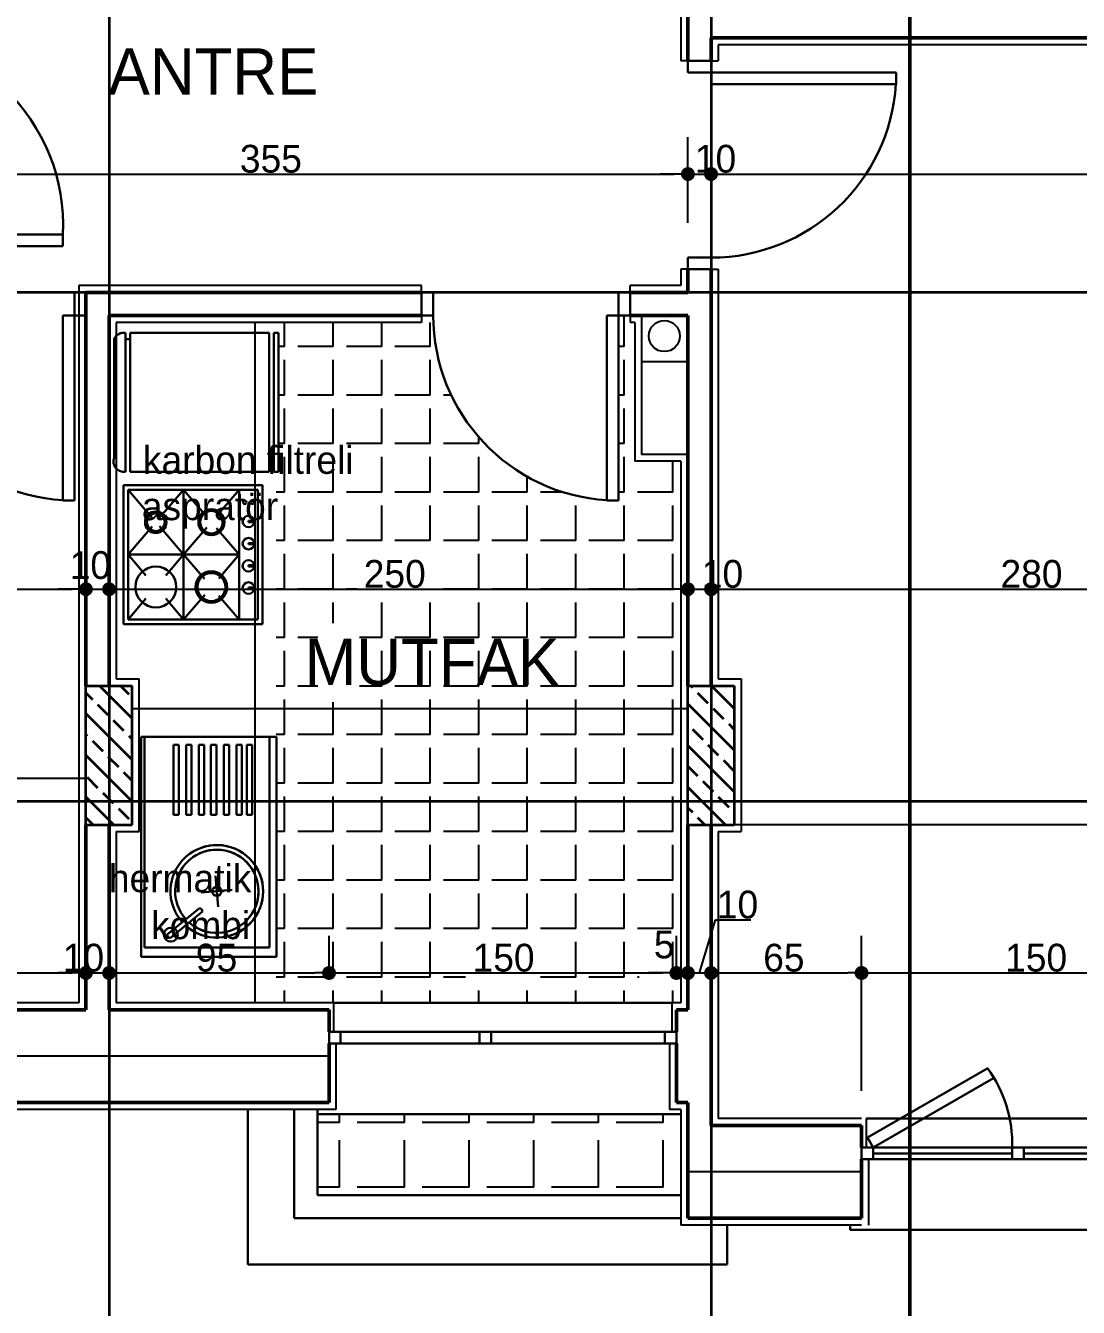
# Model space of a CAD drawing. Header units: millimetres. Extents: x 9537.41 to 9541.95, y -1431.78 to -1431.38.
# Drawn here: x 9538.4235 to 9538.5144, y -1431.6184 to -1431.5076 of the extents above; entities that cross this region are included whole.
import ezdxf

# ---------------------------------------------------------------- set-up
doc = ezdxf.new("R2010")
doc.units = ezdxf.units.MM
for name, pattern in [('ACAD_ISO02W100', [15, 12, -3]), ('ACAD_ISO03W100', [30, 12, -18]), ('ACAD_ISO04W100', [30, 24, -3, 0, -3]), ('ACAD_ISO06W100', [36, 24, -3, 0, -3, 0, -3, 0, -3])]:
    doc.linetypes.add(name, pattern=pattern)
for name, color, linetype, lineweight in [('aks', 6, 'Continuous', 35), ('BACA', 24, 'Continuous', 25), ('balkon', 173, 'Continuous', 30), ('duvar', 214, 'Continuous', 50), ('kapı-pencere', 140, 'Continuous', 30), ('karo', 206, 'Continuous', 25), ('kesit', 3, 'Continuous', 50), ('kolon', 6, 'Continuous', 35), ('lvb.mut.', 203, 'Continuous', 30), ('sıva', 203, 'Continuous', 25), ('yazı', 161, 'Continuous', 35), ('ölçü', 4, 'Continuous', 25)]:
    doc.layers.add(name, color=color, linetype=linetype, lineweight=lineweight)

msp = doc.modelspace()

# ---------------------------------------------------------------- linework, layer by layer
at = {"color": 0, "linetype": 'ByBlock', "lineweight": -2}
for p, q in [((9538.480109836515, -1431.520467850164), (9538.479509836516, -1431.520467850164)), ((9538.480109836515, -1431.520467850164), (9538.479509836516, -1431.520467850164)), ((9538.483309836514, -1431.520467850164), (9538.483909836516, -1431.520467850164)), ((9538.483309836514, -1431.520467850164), (9538.483909836516, -1431.520467850164)), ((9538.428109836515, -1431.556341257242), (9538.427509836514, -1431.556341257242)), ((9538.428109836515, -1431.556341257242), (9538.427509836514, -1431.556341257242)), ((9538.431309836515, -1431.556341257242), (9538.431909836514, -1431.556341257242)), ((9538.431309836515, -1431.556341257242), (9538.431909836514, -1431.556341257242)), ((9538.480109836515, -1431.556341257242), (9538.479509836516, -1431.556341257242)), ((9538.480109836515, -1431.556341257242), (9538.479509836516, -1431.556341257242)), ((9538.483309836514, -1431.556341257242), (9538.483909836516, -1431.556341257242)), ((9538.483309836514, -1431.556341257242), (9538.483909836516, -1431.556341257242)), ((9538.428109836515, -1431.589503441157), (9538.427509836514, -1431.589503441157)), ((9538.428109836515, -1431.589503441157), (9538.427509836514, -1431.589503441157)), ((9538.431309836515, -1431.589503441157), (9538.431909836514, -1431.589503441157)), ((9538.431309836515, -1431.589503441157), (9538.431909836514, -1431.589503441157)), ((9538.449109836514, -1431.589503441157), (9538.448509836515, -1431.589503441157)), ((9538.450309836515, -1431.589503441157), (9538.450909836514, -1431.589503441157)), ((9538.479109836515, -1431.589503441157), (9538.478509836516, -1431.589503441157)), ((9538.479109836515, -1431.589503441157), (9538.478509836516, -1431.589503441157)), ((9538.480109836515, -1431.589503441157), (9538.479509836516, -1431.589503441157)), ((9538.481309836516, -1431.589503441157), (9538.481909836515, -1431.589503441157)), ((9538.483309836514, -1431.589503441157), (9538.483909836516, -1431.589503441157)), ((9538.483309836514, -1431.589503441157), (9538.483909836516, -1431.589503441157)), ((9538.495109836515, -1431.589503441157), (9538.494509836515, -1431.589503441157)), ((9538.496309836515, -1431.589503441157), (9538.496909836515, -1431.589503441157))]:
    msp.add_line(p, q, dxfattribs=at)
at = {"color": 0, "linetype": 'ByBlock', "const_width": 0.0006000000000000001}
for points in [[(9538.480409836515, -1431.520467850164, 1), (9538.481009836514, -1431.520467850164, 1)], [(9538.480409836515, -1431.520467850164, 1), (9538.481009836514, -1431.520467850164, 1)], [(9538.483009836515, -1431.520467850164, 1), (9538.482409836515, -1431.520467850164, 1)], [(9538.483009836515, -1431.520467850164, 1), (9538.482409836515, -1431.520467850164, 1)], [(9538.428409836515, -1431.556341257242, 1), (9538.429009836515, -1431.556341257242, 1)], [(9538.428409836515, -1431.556341257242, 1), (9538.429009836515, -1431.556341257242, 1)], [(9538.431009836515, -1431.556341257242, 1), (9538.430409836516, -1431.556341257242, 1)], [(9538.431009836515, -1431.556341257242, 1), (9538.430409836516, -1431.556341257242, 1)], [(9538.480409836515, -1431.556341257242, 1), (9538.481009836514, -1431.556341257242, 1)], [(9538.480409836515, -1431.556341257242, 1), (9538.481009836514, -1431.556341257242, 1)], [(9538.483009836515, -1431.556341257242, 1), (9538.482409836515, -1431.556341257242, 1)], [(9538.483009836515, -1431.556341257242, 1), (9538.482409836515, -1431.556341257242, 1)], [(9538.428409836515, -1431.589503441157, 1), (9538.429009836515, -1431.589503441157, 1)], [(9538.428409836515, -1431.589503441157, 1), (9538.429009836515, -1431.589503441157, 1)], [(9538.431009836515, -1431.589503441157, 1), (9538.430409836516, -1431.589503441157, 1)], [(9538.431009836515, -1431.589503441157, 1), (9538.430409836516, -1431.589503441157, 1)], [(9538.449409836516, -1431.589503441157, 1), (9538.450009836515, -1431.589503441157, 1)], [(9538.450009836515, -1431.589503441157, 1), (9538.449409836516, -1431.589503441157, 1)], [(9538.479409836515, -1431.589503441157, 1), (9538.480009836516, -1431.589503441157, 1)], [(9538.479409836515, -1431.589503441157, 1), (9538.480009836516, -1431.589503441157, 1)], [(9538.481009836514, -1431.589503441157, 1), (9538.480409836515, -1431.589503441157, 1)], [(9538.480409836515, -1431.589503441157, 1), (9538.481009836514, -1431.589503441157, 1)], [(9538.483009836515, -1431.589503441157, 1), (9538.482409836515, -1431.589503441157, 1)], [(9538.483009836515, -1431.589503441157, 1), (9538.482409836515, -1431.589503441157, 1)], [(9538.495409836514, -1431.589503441157, 1), (9538.496009836515, -1431.589503441157, 1)], [(9538.496009836515, -1431.589503441157, 1), (9538.495409836514, -1431.589503441157, 1)]]:
    msp.add_lwpolyline(points, format="xyb", close=True, dxfattribs=at)
at = {"layer": 'aks', "linetype": 'ACAD_ISO06W100'}
for p, q in [((9538.430709836515, -1431.406689333453), (9538.430709836515, -1431.684689333453)), ((9538.482709836515, -1431.406689333453), (9538.482709836515, -1431.684689333453)), ((9538.654709836515, -1431.530689333453), (9538.082709836515, -1431.530689333453)), ((9538.654709836515, -1431.574689333453), (9538.082709836515, -1431.574689333453))]:
    msp.add_line(p, q, dxfattribs=at)
at = {"layer": 'BACA'}
for p, q in [((9538.476709836516, -1431.532689333453), (9538.476709836516, -1431.544689333453)), ((9538.480709836515, -1431.536689333453), (9538.476709836516, -1431.536689333453)), ((9538.480709836515, -1431.544689333453), (9538.476709836516, -1431.544689333453))]:
    msp.add_line(p, q, dxfattribs=at)
msp.add_circle((9538.478671635354, -1431.534462580343), 0.001343228472585906, dxfattribs=at)
at = {"layer": 'balkon'}
for p, q in [((9538.442709836514, -1431.601289333453), (9538.442709836514, -1431.614689333453)), ((9538.446709836515, -1431.601289333453), (9538.446709836515, -1431.610689333453)), ((9538.448709836515, -1431.601289333453), (9538.448709836515, -1431.608689333453)), ((9538.480109836515, -1431.608689333453), (9538.448709836515, -1431.608689333453)), ((9538.480109836515, -1431.610689333453), (9538.446709836515, -1431.610689333453)), ((9538.484109836514, -1431.614689333453), (9538.484109836514, -1431.611289333453)), ((9538.484109836514, -1431.614689333453), (9538.442709836514, -1431.614689333453))]:
    msp.add_line(p, q, dxfattribs=at)
at = {"layer": 'duvar'}
for p, q in [((9538.480709836515, -1431.504689333453), (9538.480709836515, -1431.510689333453)), ((9538.482709836515, -1431.508689333453), (9538.482709836515, -1431.510689333453)), ((9538.572709836515, -1431.508689333453), (9538.482709836515, -1431.508689333453)), ((9538.480709836515, -1431.528689333453), (9538.480709836515, -1431.530689333453)), ((9538.482709836515, -1431.528689333453), (9538.482709836515, -1431.564689333453)), ((9538.457709836515, -1431.530689333453), (9538.428709836515, -1431.530689333453)), ((9538.428709836515, -1431.530689333453), (9538.428709836515, -1431.564689333453)), ((9538.480709836515, -1431.530689333453), (9538.475709836515, -1431.530689333453)), ((9538.457709836515, -1431.532689333453), (9538.430709836515, -1431.532689333453)), ((9538.430709836515, -1431.532689333453), (9538.430709836515, -1431.564689333453)), ((9538.480709836515, -1431.532689333453), (9538.475709836515, -1431.532689333453)), ((9538.480709836515, -1431.532689333453), (9538.480709836515, -1431.564689333453)), ((9538.428709836515, -1431.576689333453), (9538.428709836515, -1431.592689333453)), ((9538.430709836515, -1431.576689333453), (9538.430709836515, -1431.592689333453)), ((9538.480709836515, -1431.576689333453), (9538.480709836515, -1431.592689333453)), ((9538.482709836515, -1431.576689333453), (9538.482709836515, -1431.602689333453)), ((9538.428709836515, -1431.592689333453), (9538.414709836516, -1431.592689333453)), ((9538.449709836515, -1431.592689333453), (9538.430709836515, -1431.592689333453)), ((9538.449709836515, -1431.592689333453), (9538.449709836515, -1431.594589333453)), ((9538.479709836514, -1431.594589333453), (9538.479709836514, -1431.592689333453)), ((9538.480709836515, -1431.592689333453), (9538.479709836514, -1431.592689333453)), ((9538.449709836515, -1431.595589333453), (9538.449709836515, -1431.600689333453)), ((9538.479709836514, -1431.595589333453), (9538.479709836514, -1431.600689333453)), ((9538.449709836515, -1431.600689333453), (9538.414709836516, -1431.600689333453)), ((9538.480709836515, -1431.600689333453), (9538.479709836514, -1431.600689333453)), ((9538.480709836515, -1431.600689333453), (9538.480709836515, -1431.610689333453)), ((9538.495709836516, -1431.602689333453), (9538.482709836515, -1431.602689333453)), ((9538.495709836516, -1431.602689333453), (9538.495709836516, -1431.604589333453)), ((9538.495709836516, -1431.605589333453), (9538.495709836516, -1431.610689333453)), ((9538.495709836516, -1431.610689333453), (9538.480709836515, -1431.610689333453))]:
    msp.add_line(p, q, dxfattribs=at)
at = {"layer": 'kapı-pencere'}
for p, q in [((9538.480709836515, -1431.510689333453), (9538.480709836515, -1431.511689333453)), ((9538.482709836515, -1431.510689333453), (9538.480709836515, -1431.510689333453)), ((9538.482709836515, -1431.511689333453), (9538.482709836515, -1431.510689333453)), ((9538.480709836515, -1431.511689333453), (9538.482709836515, -1431.511689333453)), ((9538.482709836515, -1431.511689333453), (9538.482709836515, -1431.512689333453)), ((9538.498709836515, -1431.511689333453), (9538.482709836515, -1431.511689333453)), ((9538.498709836515, -1431.512689333453), (9538.498709836515, -1431.511689333453)), ((9538.482709836515, -1431.512689333453), (9538.498709836515, -1431.512689333453)), ((9538.408709836514, -1431.525689333453), (9538.426709836514, -1431.525689333453)), ((9538.426709836514, -1431.525689333453), (9538.426709836514, -1431.526689333453)), ((9538.426709836514, -1431.526689333453), (9538.408709836514, -1431.526689333453)), ((9538.480709836515, -1431.527689333453), (9538.480709836515, -1431.528689333453)), ((9538.482709836515, -1431.527689333453), (9538.480709836515, -1431.527689333453)), ((9538.482709836515, -1431.528689333453), (9538.482709836515, -1431.527689333453)), ((9538.480709836515, -1431.528689333453), (9538.482709836515, -1431.528689333453)), ((9538.428709836515, -1431.530689333453), (9538.427709836515, -1431.530689333453)), ((9538.427709836515, -1431.530689333453), (9538.427709836515, -1431.532689333453)), ((9538.428709836515, -1431.532689333453), (9538.428709836515, -1431.530689333453)), ((9538.457709836515, -1431.530689333453), (9538.457709836515, -1431.532689333453)), ((9538.458709836515, -1431.530689333453), (9538.457709836515, -1431.530689333453)), ((9538.458709836515, -1431.532689333453), (9538.458709836515, -1431.530689333453)), ((9538.474709836515, -1431.530689333453), (9538.474709836515, -1431.532689333453)), ((9538.475709836515, -1431.530689333453), (9538.474709836515, -1431.530689333453)), ((9538.475709836515, -1431.532689333453), (9538.475709836515, -1431.530689333453)), ((9538.427709836515, -1431.532689333453), (9538.426709836514, -1431.532689333453)), ((9538.426709836514, -1431.532689333453), (9538.426709836514, -1431.548689333453)), ((9538.427709836515, -1431.548689333453), (9538.427709836515, -1431.532689333453)), ((9538.427709836515, -1431.532689333453), (9538.428709836515, -1431.532689333453)), ((9538.457709836515, -1431.532689333453), (9538.458709836515, -1431.532689333453)), ((9538.473709836515, -1431.532689333453), (9538.473709836515, -1431.548689333453)), ((9538.474709836515, -1431.532689333453), (9538.473709836515, -1431.532689333453)), ((9538.474709836515, -1431.532689333453), (9538.475709836515, -1431.532689333453)), ((9538.474709836515, -1431.548689333453), (9538.474709836515, -1431.532689333453)), ((9538.426709836514, -1431.548689333453), (9538.427709836515, -1431.548689333453)), ((9538.473709836515, -1431.548689333453), (9538.474709836515, -1431.548689333453)), ((9538.450109836514, -1431.592089333453), (9538.479309836515, -1431.592089333453)), ((9538.449709836515, -1431.594589333453), (9538.450709836516, -1431.594589333453)), ((9538.449709836515, -1431.595589333453), (9538.449709836515, -1431.594589333453)), ((9538.450709836516, -1431.594589333453), (9538.450709836516, -1431.595589333453)), ((9538.462709836514, -1431.594589333453), (9538.463709836515, -1431.594589333453)), ((9538.462709836514, -1431.595589333453), (9538.462709836514, -1431.594589333453)), ((9538.463709836515, -1431.594589333453), (9538.463709836515, -1431.595589333453)), ((9538.479709836514, -1431.594589333453), (9538.463709836515, -1431.594589333453)), ((9538.478709836514, -1431.594589333453), (9538.479709836514, -1431.594589333453)), ((9538.478709836514, -1431.595589333453), (9538.478709836514, -1431.594589333453)), ((9538.479709836514, -1431.594589333453), (9538.479709836514, -1431.595589333453)), ((9538.450709836516, -1431.595589333453), (9538.449709836515, -1431.595589333453)), ((9538.463709836515, -1431.595589333453), (9538.462709836514, -1431.595589333453)), ((9538.463709836515, -1431.595589333453), (9538.479709836514, -1431.595589333453)), ((9538.479709836514, -1431.595589333453), (9538.478709836514, -1431.595589333453)), ((9538.448709836515, -1431.601289333453), (9538.448709836515, -1431.601689333453)), ((9538.448709836515, -1431.601689333453), (9538.480109836515, -1431.601689333453)), ((9538.496109836515, -1431.602089333453), (9538.525309836516, -1431.602089333453)), ((9538.495709836516, -1431.604589333453), (9538.496709836514, -1431.604589333453)), ((9538.495709836516, -1431.605589333453), (9538.495709836516, -1431.604589333453)), ((9538.496709836514, -1431.604589333453), (9538.496709836514, -1431.605589333453)), ((9538.508709836515, -1431.604589333453), (9538.496709836514, -1431.604589333453)), ((9538.508709836515, -1431.605089333453), (9538.496709836514, -1431.605089333453)), ((9538.508709836515, -1431.604589333453), (9538.509709836515, -1431.604589333453)), ((9538.508709836515, -1431.605589333453), (9538.508709836515, -1431.604589333453)), ((9538.509709836515, -1431.604589333453), (9538.509709836515, -1431.605589333453)), ((9538.525709836515, -1431.604589333453), (9538.509709836515, -1431.604589333453)), ((9538.524709836514, -1431.605089333453), (9538.509709836515, -1431.605089333453)), ((9538.496709836514, -1431.605589333453), (9538.495709836516, -1431.605589333453)), ((9538.496709836514, -1431.605589333453), (9538.508709836515, -1431.605589333453)), ((9538.509709836515, -1431.605589333453), (9538.508709836515, -1431.605589333453)), ((9538.509709836515, -1431.605589333453), (9538.525709836515, -1431.605589333453)), ((9538.494709836516, -1431.611289333453), (9538.494709836516, -1431.611689333453)), ((9538.494709836516, -1431.611689333453), (9538.526709836515, -1431.611689333453))]:
    msp.add_line(p, q, dxfattribs=at)
at = {"layer": 'kapı-pencere', "linetype": 'ACAD_ISO03W100'}
for p, q in [((9538.462709836514, -1431.594589333453), (9538.450709836516, -1431.594589333453)), ((9538.450709836516, -1431.595589333453), (9538.462709836514, -1431.595589333453))]:
    msp.add_line(p, q, dxfattribs=at)
at = {"layer": 'kapı-pencere', "linetype": 'ACAD_ISO02W100'}
for p, q in [((9538.50660214136, -1431.597723308049), (9538.496209836514, -1431.603723308049)), ((9538.496709836514, -1431.604589333453), (9538.50710214136, -1431.598589333453)), ((9538.496209836514, -1431.603723308049), (9538.496709836514, -1431.604589333453))]:
    msp.add_line(p, q, dxfattribs=at)
at = {"layer": 'kapı-pencere'}
for centre, radius, start, end in [((9538.410475024655, -1431.524849722482), 0.01625650831885146, 357.0394886408324, 96.23366537659435), ((9538.482709836515, -1431.511689333453), 0.016, 270, 356.4166783174569), ((9538.427709836515, -1431.532689333453), 0.016, 180, 266.4166781305679), ((9538.474709836515, -1431.532689333453), 0.016, 180, 266.4166781305679)]:
    msp.add_arc(centre, radius, start, end, dxfattribs=at)
at = {"layer": 'kapı-pencere', "linetype": 'ACAD_ISO02W100'}
msp.add_arc((9538.497950901272, -1431.604191307347), 0.01076629520126335, 357.8813126060445, 36.80567878397812, dxfattribs=at)
at = {"layer": 'karo'}
for p, q in [((9538.445875009522, -1431.535378876782), (9538.445875009522, -1431.533289333453)), ((9538.450066009522, -1431.535378876782), (9538.450066009522, -1431.533289333453)), ((9538.454257009522, -1431.535378876782), (9538.454257009522, -1431.533289333453)), ((9538.458448009522, -1431.535378876782), (9538.458448009522, -1431.533289333453)), ((9538.475212009522, -1431.535378876782), (9538.475212009522, -1431.532689333453)), ((9538.445875009522, -1431.535378876782), (9538.445339315585, -1431.535378876782)), ((9538.450066009522, -1431.535378876782), (9538.447018009521, -1431.535378876782)), ((9538.454257009522, -1431.535378876782), (9538.451209009521, -1431.535378876782)), ((9538.458448009522, -1431.535378876782), (9538.455400009521, -1431.535378876782)), ((9538.475212009522, -1431.535378876782), (9538.474709836515, -1431.535378876782)), ((9538.445875009522, -1431.539569876782), (9538.445875009522, -1431.536521876782)), ((9538.450066009522, -1431.539569876782), (9538.450066009522, -1431.536521876782)), ((9538.454257009522, -1431.539569876782), (9538.454257009522, -1431.536521876782)), ((9538.458448009522, -1431.539569876782), (9538.458448009522, -1431.536521876782)), ((9538.475212009522, -1431.539569876782), (9538.475212009522, -1431.536521876782)), ((9538.445875009522, -1431.539569876782), (9538.445339315585, -1431.539569876782)), ((9538.450066009522, -1431.539569876782), (9538.447018009521, -1431.539569876782)), ((9538.454257009522, -1431.539569876782), (9538.451209009521, -1431.539569876782)), ((9538.458448009522, -1431.539569876782), (9538.455400009521, -1431.539569876782)), ((9538.460264833106, -1431.539569876782), (9538.459591009521, -1431.539569876782)), ((9538.475212009522, -1431.539569876782), (9538.474709836515, -1431.539569876782)), ((9538.445875009522, -1431.543760876782), (9538.445875009522, -1431.540712876782)), ((9538.450066009522, -1431.543760876782), (9538.450066009522, -1431.540712876782)), ((9538.454257009522, -1431.543760876782), (9538.454257009522, -1431.540712876782)), ((9538.458448009522, -1431.543760876782), (9538.458448009522, -1431.540712876782)), ((9538.475212009522, -1431.543760876782), (9538.475212009522, -1431.540712876782)), ((9538.462639009522, -1431.543760876782), (9538.462639009522, -1431.543191482552)), ((9538.445875009522, -1431.543760876782), (9538.445339315585, -1431.543760876782)), ((9538.450066009522, -1431.543760876782), (9538.447018009521, -1431.543760876782)), ((9538.454257009522, -1431.543760876782), (9538.451209009521, -1431.543760876782)), ((9538.458448009522, -1431.543760876782), (9538.455400009521, -1431.543760876782)), ((9538.462639009522, -1431.543760876782), (9538.459591009521, -1431.543760876782)), ((9538.475212009522, -1431.543760876782), (9538.474709836515, -1431.543760876782)), ((9538.445875009522, -1431.547951876782), (9538.445875009522, -1431.544903876783)), ((9538.450066009522, -1431.547951876782), (9538.450066009522, -1431.544903876783)), ((9538.454257009522, -1431.547951876782), (9538.454257009522, -1431.544903876783)), ((9538.458448009522, -1431.547951876782), (9538.458448009522, -1431.544903876783)), ((9538.462639009522, -1431.547951876782), (9538.462639009522, -1431.544903876783)), ((9538.475212009522, -1431.547951876782), (9538.475212009522, -1431.544903876783)), ((9538.479403009522, -1431.547951876782), (9538.479403009522, -1431.545289333453)), ((9538.466830009522, -1431.547951876782), (9538.466830009522, -1431.546614430456)), ((9538.445875009522, -1431.547951876782), (9538.445138775052, -1431.547951876782)), ((9538.450066009522, -1431.547951876782), (9538.447018009521, -1431.547951876782)), ((9538.454257009522, -1431.547951876782), (9538.451209009521, -1431.547951876782)), ((9538.458448009522, -1431.547951876782), (9538.455400009521, -1431.547951876782)), ((9538.462639009522, -1431.547951876782), (9538.459591009521, -1431.547951876782)), ((9538.466830009522, -1431.547951876782), (9538.463782009521, -1431.547951876782)), ((9538.469908298102, -1431.547951876782), (9538.467973009521, -1431.547951876782)), ((9538.475212009522, -1431.547951876782), (9538.474709836515, -1431.547951876782)), ((9538.479403009522, -1431.547951876782), (9538.476355009521, -1431.547951876782)), ((9538.445875009522, -1431.552142876782), (9538.445875009522, -1431.549094876783)), ((9538.450066009522, -1431.552142876782), (9538.450066009522, -1431.549094876783)), ((9538.454257009522, -1431.552142876782), (9538.454257009522, -1431.549094876783)), ((9538.458448009522, -1431.552142876782), (9538.458448009522, -1431.549094876783)), ((9538.462639009522, -1431.552142876782), (9538.462639009522, -1431.549094876783)), ((9538.466830009522, -1431.552142876782), (9538.466830009522, -1431.549094876783)), ((9538.471021009522, -1431.552142876782), (9538.471021009522, -1431.549094876783)), ((9538.475212009522, -1431.552142876782), (9538.475212009522, -1431.549094876783)), ((9538.479403009522, -1431.552142876782), (9538.479403009522, -1431.549094876783)), ((9538.445875009522, -1431.552142876782), (9538.445138775052, -1431.552142876782)), ((9538.450066009522, -1431.552142876782), (9538.447018009521, -1431.552142876782)), ((9538.454257009522, -1431.552142876782), (9538.451209009521, -1431.552142876782)), ((9538.458448009522, -1431.552142876782), (9538.455400009521, -1431.552142876782)), ((9538.462639009522, -1431.552142876782), (9538.459591009521, -1431.552142876782)), ((9538.466830009522, -1431.552142876782), (9538.463782009521, -1431.552142876782)), ((9538.471021009522, -1431.552142876782), (9538.467973009521, -1431.552142876782)), ((9538.475212009522, -1431.552142876782), (9538.472164009521, -1431.552142876782)), ((9538.479403009522, -1431.552142876782), (9538.476355009521, -1431.552142876782)), ((9538.445875009522, -1431.556333876782), (9538.445875009522, -1431.553285876783)), ((9538.450066009522, -1431.556333876782), (9538.450066009522, -1431.553285876783)), ((9538.462639009522, -1431.556333876782), (9538.462639009522, -1431.553285876783)), ((9538.466830009522, -1431.556333876782), (9538.466830009522, -1431.553285876783)), ((9538.471021009522, -1431.556333876782), (9538.471021009522, -1431.553285876783)), ((9538.475212009522, -1431.556333876782), (9538.475212009522, -1431.553285876783)), ((9538.479403009522, -1431.556333876782), (9538.479403009522, -1431.553285876783)), ((9538.445875009522, -1431.556333876782), (9538.445138775052, -1431.556333876782)), ((9538.450066009522, -1431.556333876782), (9538.447018009521, -1431.556333876782)), ((9538.452109836515, -1431.556333876782), (9538.451209009521, -1431.556333876782)), ((9538.462639009522, -1431.556333876782), (9538.459591009521, -1431.556333876782)), ((9538.466830009522, -1431.556333876782), (9538.463782009521, -1431.556333876782)), ((9538.471021009522, -1431.556333876782), (9538.467973009521, -1431.556333876782)), ((9538.475212009522, -1431.556333876782), (9538.472164009521, -1431.556333876782)), ((9538.479403009522, -1431.556333876782), (9538.476355009521, -1431.556333876782)), ((9538.445875009522, -1431.560524876782), (9538.445875009522, -1431.557476876783)), ((9538.450066009522, -1431.559289333453), (9538.450066009522, -1431.557476876783)), ((9538.454257009522, -1431.560524876782), (9538.454257009522, -1431.557476876783)), ((9538.458448009522, -1431.560524876782), (9538.458448009522, -1431.557476876783)), ((9538.462639009522, -1431.560524876782), (9538.462639009522, -1431.557476876783)), ((9538.466830009522, -1431.560524876782), (9538.466830009522, -1431.557476876783)), ((9538.471021009522, -1431.560524876782), (9538.471021009522, -1431.557476876783)), ((9538.475212009522, -1431.560524876782), (9538.475212009522, -1431.557476876783)), ((9538.479403009522, -1431.560524876782), (9538.479403009522, -1431.557476876783)), ((9538.445875009522, -1431.560524876782), (9538.445138775052, -1431.560524876782)), ((9538.448734836515, -1431.560524876782), (9538.447018009521, -1431.560524876782)), ((9538.454257009522, -1431.560524876782), (9538.452334836515, -1431.560524876782)), ((9538.458448009522, -1431.560524876782), (9538.455400009521, -1431.560524876782)), ((9538.462639009522, -1431.560524876782), (9538.459591009521, -1431.560524876782)), ((9538.466830009522, -1431.560524876782), (9538.463782009521, -1431.560524876782)), ((9538.471021009522, -1431.560524876782), (9538.467973009521, -1431.560524876782)), ((9538.475212009522, -1431.560524876782), (9538.472164009521, -1431.560524876782)), ((9538.479403009522, -1431.560524876782), (9538.476355009521, -1431.560524876782)), ((9538.445875009522, -1431.564715876783), (9538.445875009522, -1431.561667876783)), ((9538.454257009522, -1431.564715876783), (9538.454257009522, -1431.561667876783)), ((9538.458448009522, -1431.564715876783), (9538.458448009522, -1431.561667876783)), ((9538.462639009522, -1431.564715876783), (9538.462639009522, -1431.561667876783)), ((9538.466830009522, -1431.564715876783), (9538.466830009522, -1431.561667876783)), ((9538.471021009522, -1431.564715876783), (9538.471021009522, -1431.561667876783)), ((9538.475212009522, -1431.564715876783), (9538.475212009522, -1431.561667876783)), ((9538.479403009522, -1431.564715876783), (9538.479403009522, -1431.561667876783)), ((9538.445875009522, -1431.564715876783), (9538.445138775052, -1431.564715876783)), ((9538.448734836515, -1431.564715876783), (9538.447018009521, -1431.564715876783)), ((9538.454257009522, -1431.564715876783), (9538.452334836515, -1431.564715876783)), ((9538.458448009522, -1431.564715876783), (9538.455400009521, -1431.564715876783)), ((9538.462639009522, -1431.564715876783), (9538.459591009521, -1431.564715876783)), ((9538.466830009522, -1431.564715876783), (9538.463782009521, -1431.564715876783)), ((9538.471021009522, -1431.564715876783), (9538.467973009521, -1431.564715876783)), ((9538.475212009522, -1431.564715876783), (9538.472164009521, -1431.564715876783)), ((9538.479403009522, -1431.564715876783), (9538.476355009521, -1431.564715876783)), ((9538.445875009522, -1431.566689333453), (9538.445875009522, -1431.565858876783)), ((9538.445875009522, -1431.568906876783), (9538.445875009522, -1431.566689333453)), ((9538.450066009522, -1431.566689333453), (9538.450066009522, -1431.566089333453)), ((9538.450066009522, -1431.568906876783), (9538.450066009522, -1431.566689333453)), ((9538.454257009522, -1431.566689333453), (9538.454257009522, -1431.565858876783)), ((9538.454257009522, -1431.568906876783), (9538.454257009522, -1431.566689333453)), ((9538.458448009522, -1431.566689333453), (9538.458448009522, -1431.565858876783)), ((9538.458448009522, -1431.568906876783), (9538.458448009522, -1431.566689333453)), ((9538.462639009522, -1431.566689333453), (9538.462639009522, -1431.565858876783)), ((9538.462639009522, -1431.568906876783), (9538.462639009522, -1431.566689333453)), ((9538.466830009522, -1431.566689333453), (9538.466830009522, -1431.565858876783)), ((9538.466830009522, -1431.568906876783), (9538.466830009522, -1431.566689333453)), ((9538.471021009522, -1431.566689333453), (9538.471021009522, -1431.565858876783)), ((9538.471021009522, -1431.568906876783), (9538.471021009522, -1431.566689333453)), ((9538.475212009522, -1431.566689333453), (9538.475212009522, -1431.565858876783)), ((9538.475212009522, -1431.568906876783), (9538.475212009522, -1431.566689333453)), ((9538.479403009522, -1431.566689333453), (9538.479403009522, -1431.565858876783)), ((9538.479403009522, -1431.568906876783), (9538.479403009522, -1431.566689333453)), ((9538.445875009522, -1431.568906876783), (9538.445138775052, -1431.568906876783)), ((9538.450066009522, -1431.568906876783), (9538.447018009521, -1431.568906876783)), ((9538.454257009522, -1431.568906876783), (9538.451209009521, -1431.568906876783)), ((9538.458448009522, -1431.568906876783), (9538.455400009521, -1431.568906876783)), ((9538.462639009522, -1431.568906876783), (9538.459591009521, -1431.568906876783)), ((9538.466830009522, -1431.568906876783), (9538.463782009521, -1431.568906876783)), ((9538.471021009522, -1431.568906876783), (9538.467973009521, -1431.568906876783)), ((9538.475212009522, -1431.568906876783), (9538.472164009521, -1431.568906876783)), ((9538.479403009522, -1431.568906876783), (9538.476355009521, -1431.568906876783)), ((9538.445875009522, -1431.573097876783), (9538.445875009522, -1431.570049876783)), ((9538.450066009522, -1431.573097876783), (9538.450066009522, -1431.570049876783)), ((9538.454257009522, -1431.573097876783), (9538.454257009522, -1431.570049876783)), ((9538.458448009522, -1431.573097876783), (9538.458448009522, -1431.570049876783)), ((9538.462639009522, -1431.573097876783), (9538.462639009522, -1431.570049876783)), ((9538.466830009522, -1431.573097876783), (9538.466830009522, -1431.570049876783)), ((9538.471021009522, -1431.573097876783), (9538.471021009522, -1431.570049876783)), ((9538.475212009522, -1431.573097876783), (9538.475212009522, -1431.570049876783)), ((9538.479403009522, -1431.573097876783), (9538.479403009522, -1431.570049876783)), ((9538.445875009522, -1431.573097876783), (9538.445138775052, -1431.573097876783)), ((9538.450066009522, -1431.573097876783), (9538.447018009521, -1431.573097876783)), ((9538.454257009522, -1431.573097876783), (9538.451209009521, -1431.573097876783)), ((9538.458448009522, -1431.573097876783), (9538.455400009521, -1431.573097876783)), ((9538.462639009522, -1431.573097876783), (9538.459591009521, -1431.573097876783)), ((9538.466830009522, -1431.573097876783), (9538.463782009521, -1431.573097876783)), ((9538.471021009522, -1431.573097876783), (9538.467973009521, -1431.573097876783)), ((9538.475212009522, -1431.573097876783), (9538.472164009521, -1431.573097876783)), ((9538.479403009522, -1431.573097876783), (9538.476355009521, -1431.573097876783)), ((9538.445875009522, -1431.574689333453), (9538.445875009522, -1431.574240876783)), ((9538.450066009522, -1431.574689333453), (9538.450066009522, -1431.574240876783)), ((9538.454257009522, -1431.574689333453), (9538.454257009522, -1431.574240876783)), ((9538.458448009522, -1431.574689333453), (9538.458448009522, -1431.574240876783)), ((9538.462639009522, -1431.574689333453), (9538.462639009522, -1431.574240876783)), ((9538.466830009522, -1431.574689333453), (9538.466830009522, -1431.574240876783)), ((9538.471021009522, -1431.574689333453), (9538.471021009522, -1431.574240876783)), ((9538.475212009522, -1431.574689333453), (9538.475212009522, -1431.574240876783)), ((9538.479403009522, -1431.574689333453), (9538.479403009522, -1431.574240876783)), ((9538.445875009522, -1431.577288876783), (9538.445875009522, -1431.574689333453)), ((9538.450066009522, -1431.577288876783), (9538.450066009522, -1431.574689333453)), ((9538.454257009522, -1431.577288876783), (9538.454257009522, -1431.574689333453)), ((9538.458448009522, -1431.577288876783), (9538.458448009522, -1431.574689333453)), ((9538.462639009522, -1431.577288876783), (9538.462639009522, -1431.574689333453)), ((9538.466830009522, -1431.577288876783), (9538.466830009522, -1431.574689333453)), ((9538.471021009522, -1431.577288876783), (9538.471021009522, -1431.574689333453)), ((9538.475212009522, -1431.577288876783), (9538.475212009522, -1431.574689333453)), ((9538.479403009522, -1431.577288876783), (9538.479403009522, -1431.574689333453)), ((9538.445875009522, -1431.577288876783), (9538.445138775052, -1431.577288876783)), ((9538.450066009522, -1431.577288876783), (9538.447018009521, -1431.577288876783)), ((9538.454257009522, -1431.577288876783), (9538.451209009521, -1431.577288876783)), ((9538.458448009522, -1431.577288876783), (9538.455400009521, -1431.577288876783)), ((9538.462639009522, -1431.577288876783), (9538.459591009521, -1431.577288876783)), ((9538.466830009522, -1431.577288876783), (9538.463782009521, -1431.577288876783)), ((9538.471021009522, -1431.577288876783), (9538.467973009521, -1431.577288876783)), ((9538.475212009522, -1431.577288876783), (9538.472164009521, -1431.577288876783)), ((9538.479403009522, -1431.577288876783), (9538.476355009521, -1431.577288876783)), ((9538.445875009522, -1431.581479876783), (9538.445875009522, -1431.578431876783)), ((9538.450066009522, -1431.581479876783), (9538.450066009522, -1431.578431876783)), ((9538.454257009522, -1431.581479876783), (9538.454257009522, -1431.578431876783)), ((9538.458448009522, -1431.581479876783), (9538.458448009522, -1431.578431876783)), ((9538.462639009522, -1431.581479876783), (9538.462639009522, -1431.578431876783)), ((9538.466830009522, -1431.581479876783), (9538.466830009522, -1431.578431876783)), ((9538.471021009522, -1431.581479876783), (9538.471021009522, -1431.578431876783)), ((9538.475212009522, -1431.581479876783), (9538.475212009522, -1431.578431876783)), ((9538.479403009522, -1431.581479876783), (9538.479403009522, -1431.578431876783)), ((9538.445875009522, -1431.581479876783), (9538.445138775052, -1431.581479876783)), ((9538.450066009522, -1431.581479876783), (9538.447018009521, -1431.581479876783)), ((9538.454257009522, -1431.581479876783), (9538.451209009521, -1431.581479876783)), ((9538.458448009522, -1431.581479876783), (9538.455400009521, -1431.581479876783)), ((9538.462639009522, -1431.581479876783), (9538.459591009521, -1431.581479876783)), ((9538.466830009522, -1431.581479876783), (9538.463782009521, -1431.581479876783)), ((9538.471021009522, -1431.581479876783), (9538.467973009521, -1431.581479876783)), ((9538.475212009522, -1431.581479876783), (9538.472164009521, -1431.581479876783)), ((9538.479403009522, -1431.581479876783), (9538.476355009521, -1431.581479876783)), ((9538.445875009522, -1431.585670876783), (9538.445875009522, -1431.582622876783)), ((9538.450066009522, -1431.585670876783), (9538.450066009522, -1431.582622876783)), ((9538.454257009522, -1431.585670876783), (9538.454257009522, -1431.582622876783)), ((9538.458448009522, -1431.585670876783), (9538.458448009522, -1431.582622876783)), ((9538.462639009522, -1431.585670876783), (9538.462639009522, -1431.582622876783)), ((9538.466830009522, -1431.585670876783), (9538.466830009522, -1431.582622876783)), ((9538.471021009522, -1431.585670876783), (9538.471021009522, -1431.582622876783)), ((9538.475212009522, -1431.585670876783), (9538.475212009522, -1431.582622876783)), ((9538.479403009522, -1431.585670876783), (9538.479403009522, -1431.582622876783)), ((9538.445875009522, -1431.585670876783), (9538.445138775052, -1431.585670876783)), ((9538.450066009522, -1431.585670876783), (9538.447018009521, -1431.585670876783)), ((9538.454257009522, -1431.585670876783), (9538.451209009521, -1431.585670876783)), ((9538.458448009522, -1431.585670876783), (9538.455400009521, -1431.585670876783)), ((9538.462639009522, -1431.585670876783), (9538.459591009521, -1431.585670876783)), ((9538.466830009522, -1431.585670876783), (9538.463782009521, -1431.585670876783)), ((9538.471021009522, -1431.585670876783), (9538.467973009521, -1431.585670876783)), ((9538.475212009522, -1431.585670876783), (9538.472164009521, -1431.585670876783)), ((9538.479403009522, -1431.585670876783), (9538.476355009521, -1431.585670876783)), ((9538.445875009522, -1431.589861876783), (9538.445875009522, -1431.586813876783)), ((9538.450066009522, -1431.589861876783), (9538.450066009522, -1431.586813876783)), ((9538.454257009522, -1431.589861876783), (9538.454257009522, -1431.586813876783)), ((9538.458448009522, -1431.589861876783), (9538.458448009522, -1431.586813876783)), ((9538.471021009522, -1431.589861876783), (9538.471021009522, -1431.586813876783)), ((9538.475212009522, -1431.589861876783), (9538.475212009522, -1431.586813876783)), ((9538.479403009522, -1431.589861876783), (9538.479403009522, -1431.586813876783)), ((9538.445875009522, -1431.589861876783), (9538.445138775052, -1431.589861876783)), ((9538.450066009522, -1431.589861876783), (9538.447018009521, -1431.589861876783)), ((9538.454257009522, -1431.589861876783), (9538.451209009521, -1431.589861876783)), ((9538.458448009522, -1431.589861876783), (9538.455400009521, -1431.589861876783)), ((9538.461509836516, -1431.589861876783), (9538.459591009521, -1431.589861876783)), ((9538.471021009522, -1431.589861876783), (9538.467973009521, -1431.589861876783)), ((9538.475212009522, -1431.589861876783), (9538.472164009521, -1431.589861876783)), ((9538.476509836515, -1431.589861876783), (9538.476355009521, -1431.589861876783)), ((9538.479403009522, -1431.589861876783), (9538.479309836515, -1431.589861876783)), ((9538.445875009522, -1431.592089333453), (9538.445875009522, -1431.591004876783)), ((9538.450066009522, -1431.592089333453), (9538.450066009522, -1431.591004876783)), ((9538.454257009522, -1431.592089333453), (9538.454257009522, -1431.591004876783)), ((9538.458448009522, -1431.592089333453), (9538.458448009522, -1431.591004876783)), ((9538.462639009522, -1431.592089333453), (9538.462639009522, -1431.591004876783)), ((9538.466830009522, -1431.592089333453), (9538.466830009522, -1431.591004876783)), ((9538.471021009522, -1431.592089333453), (9538.471021009522, -1431.591004876783)), ((9538.475212009522, -1431.592089333453), (9538.475212009522, -1431.591004876783)), ((9538.479403009522, -1431.592089333453), (9538.479403009522, -1431.591004876783)), ((9538.450627958158, -1431.602434876783), (9538.450627958158, -1431.601689333453)), ((9538.456215958158, -1431.602434876783), (9538.456215958158, -1431.601689333453)), ((9538.461803958158, -1431.602434876783), (9538.461803958158, -1431.601689333453)), ((9538.467391958158, -1431.602434876783), (9538.467391958158, -1431.601689333453)), ((9538.472979958158, -1431.602434876783), (9538.472979958158, -1431.601689333453)), ((9538.478567958158, -1431.602434876783), (9538.478567958158, -1431.601689333453)), ((9538.450627958158, -1431.602434876783), (9538.448709836515, -1431.602434876783)), ((9538.456215958158, -1431.602434876783), (9538.45215195816, -1431.602434876783)), ((9538.461803958158, -1431.602434876783), (9538.45773995816, -1431.602434876783)), ((9538.467391958158, -1431.602434876783), (9538.46332795816, -1431.602434876783)), ((9538.472979958158, -1431.602434876783), (9538.46891595816, -1431.602434876783)), ((9538.478567958158, -1431.602434876783), (9538.47450395816, -1431.602434876783)), ((9538.480109836515, -1431.602434876783), (9538.48009195816, -1431.602434876783)), ((9538.450627958158, -1431.608022876783), (9538.450627958158, -1431.603958876783)), ((9538.456215958158, -1431.608022876783), (9538.456215958158, -1431.603958876783)), ((9538.461803958158, -1431.608022876783), (9538.461803958158, -1431.603958876783)), ((9538.467391958158, -1431.608022876783), (9538.467391958158, -1431.603958876783)), ((9538.472979958158, -1431.608022876783), (9538.472979958158, -1431.603958876783)), ((9538.478567958158, -1431.608022876783), (9538.478567958158, -1431.603958876783)), ((9538.450627958158, -1431.608022876783), (9538.448709836515, -1431.608022876783)), ((9538.456215958158, -1431.608022876783), (9538.45215195816, -1431.608022876783)), ((9538.461803958158, -1431.608022876783), (9538.45773995816, -1431.608022876783)), ((9538.467391958158, -1431.608022876783), (9538.46332795816, -1431.608022876783)), ((9538.472979958158, -1431.608022876783), (9538.46891595816, -1431.608022876783)), ((9538.478567958158, -1431.608022876783), (9538.47450395816, -1431.608022876783)), ((9538.480109836515, -1431.608022876783), (9538.48009195816, -1431.608022876783))]:
    msp.add_line(p, q, dxfattribs=at)
at = {"layer": 'kesit', "linetype": 'ACAD_ISO04W100'}
msp.add_line((9538.499886103555, -1431.425749573912), (9538.499886103555, -1431.632435434815), dxfattribs=at)
at = {"layer": 'kolon'}
for p, q in [((9538.428709836515, -1431.564689333453), (9538.432709836516, -1431.564689333453)), ((9538.428709836515, -1431.574278783668), (9538.428709836515, -1431.564689333453)), ((9538.429299380097, -1431.565888071129), (9538.428709836515, -1431.565298527547)), ((9538.432709836516, -1431.567502476323), (9538.429896693646, -1431.564689333453)), ((9538.432442469739, -1431.565439058323), (9538.431692744869, -1431.564689333453)), ((9538.432709836516, -1431.576689333453), (9538.432709836516, -1431.564689333453)), ((9538.480709836515, -1431.576689333453), (9538.480709836515, -1431.564689333453)), ((9538.480709836515, -1431.564689333453), (9538.484709836515, -1431.564689333453)), ((9538.481119205986, -1431.56486832725), (9538.480940212188, -1431.564689333453)), ((9538.482466244403, -1431.566215365668), (9538.481568218791, -1431.565317340056)), ((9538.484709836515, -1431.566662906556), (9538.482736263413, -1431.564689333453)), ((9538.484709836515, -1431.564689333453), (9538.484709836515, -1431.576689333453)), ((9538.430646418516, -1431.567235109547), (9538.429748392904, -1431.566337083935)), ((9538.484709836515, -1431.570255009004), (9538.480709836515, -1431.566255009004)), ((9538.48381328282, -1431.567562404086), (9538.48291525721, -1431.566664378474)), ((9538.432709836516, -1431.571094578771), (9538.428709836515, -1431.567094578771)), ((9538.431993456934, -1431.568582147965), (9538.43109543132, -1431.567684122353)), ((9538.42885036729, -1431.569031160771), (9538.428709836515, -1431.568890629995)), ((9538.482017231598, -1431.569358455311), (9538.481119205986, -1431.568460429698)), ((9538.484709836515, -1431.56845895778), (9538.484262295628, -1431.568011416892)), ((9538.430197405709, -1431.570378199189), (9538.429299380097, -1431.569480173577)), ((9538.432709836516, -1431.569298527547), (9538.432442469739, -1431.569031160771)), ((9538.484709836515, -1431.573847111452), (9538.480709836515, -1431.569847111452)), ((9538.483364270016, -1431.570705493729), (9538.482466244403, -1431.569807468117)), ((9538.432709836516, -1431.574686681219), (9538.428709836515, -1431.57068668122)), ((9538.431544444127, -1431.571725237608), (9538.430646418516, -1431.570827211995)), ((9538.432709836516, -1431.572890629995), (9538.431993456934, -1431.572174250414)), ((9538.481568218791, -1431.572501544953), (9538.480709836515, -1431.571643162677)), ((9538.484709836515, -1431.572051060228), (9538.48381328282, -1431.571154506535)), ((9538.429748392904, -1431.573521288832), (9538.42885036729, -1431.57262326322)), ((9538.48291525721, -1431.573848583371), (9538.482017231598, -1431.572950557759)), ((9538.428709836515, -1431.576689333453), (9538.428709836515, -1431.574278783668)), ((9538.4311203863, -1431.576689333453), (9538.428709836515, -1431.574278783668)), ((9538.43109543132, -1431.57486832725), (9538.430197405709, -1431.573970301638)), ((9538.483959956067, -1431.576689333453), (9538.480709836515, -1431.573439213901)), ((9538.484262295628, -1431.575195621789), (9538.483364270016, -1431.574297596177)), ((9538.432442469739, -1431.576215365668), (9538.431544444127, -1431.575317340056)), ((9538.481119205986, -1431.575644634595), (9538.480709836515, -1431.575235265125)), ((9538.429299380097, -1431.576664378474), (9538.428709836515, -1431.576074834892)), ((9538.482163904842, -1431.576689333453), (9538.481568218791, -1431.576093647401)), ((9538.428709836515, -1431.576689333453), (9538.432709836516, -1431.576689333453)), ((9538.480709836515, -1431.576689333453), (9538.484709836515, -1431.576689333453))]:
    msp.add_line(p, q, dxfattribs=at)
at = {"layer": 'lvb.mut.'}
for p, q in [((9538.432139315586, -1431.546191813657), (9538.432139315586, -1431.534191813657)), ((9538.444539315586, -1431.534191813657), (9538.432539315585, -1431.534191813657)), ((9538.432539315585, -1431.546191813657), (9538.432539315585, -1431.534191813657)), ((9538.444539315586, -1431.546191813657), (9538.444539315586, -1431.534191813657)), ((9538.444939315586, -1431.546191813657), (9538.444939315586, -1431.534191813657)), ((9538.444939315586, -1431.534191813657), (9538.445339315585, -1431.534191813657)), ((9538.445339315585, -1431.546191813657), (9538.445339315585, -1431.534191813657)), ((9538.431139315586, -1431.544991795125), (9538.431139315586, -1431.534731132047)), ((9538.432139315586, -1431.534731132047), (9538.432539315585, -1431.534731132047)), ((9538.444539315586, -1431.546191813657), (9538.432539315585, -1431.546191813657)), ((9538.444939315586, -1431.546191813657), (9538.445339315585, -1431.546191813657)), ((9538.431948957817, -1431.547350019435), (9538.443948957818, -1431.547350019435)), ((9538.431948957817, -1431.547350019435), (9538.431948957817, -1431.559350019435)), ((9538.432348957818, -1431.547750019435), (9538.441948957818, -1431.547750019435)), ((9538.432348957818, -1431.547750019435), (9538.432348957818, -1431.558950019435)), ((9538.432348957818, -1431.547750019435), (9538.43449011228, -1431.550248032976)), ((9538.43502116896, -1431.55023243977), (9538.437148957817, -1431.547750019435)), ((9538.437148957817, -1431.547750019435), (9538.439152787876, -1431.550087821171)), ((9538.437148957817, -1431.547750019435), (9538.437148957817, -1431.558950019435)), ((9538.439973545326, -1431.550054667341), (9538.441948957818, -1431.547750019435)), ((9538.441948957818, -1431.547750019435), (9538.441948957818, -1431.558950019435)), ((9538.441948957818, -1431.547750019435), (9538.443548957817, -1431.547750019435)), ((9538.443548957817, -1431.547750019435), (9538.443548957817, -1431.558950019435)), ((9538.443948957818, -1431.547350019435), (9538.443948957818, -1431.559350019435)), ((9538.434439398676, -1431.550911171767), (9538.432348957818, -1431.553350019435)), ((9538.437148957817, -1431.553350019435), (9538.435051850194, -1431.550903393876)), ((9538.437148957817, -1431.553350019435), (9538.439155519121, -1431.551009031248)), ((9538.439999791748, -1431.551075992355), (9538.441948957818, -1431.553350019435)), ((9538.442753361274, -1431.550541885747), (9538.442753361274, -1431.550434234312)), ((9538.442753361274, -1431.550434234312), (9538.443246052168, -1431.550434234312)), ((9538.443246052168, -1431.550541885747), (9538.442753361274, -1431.550541885747)), ((9538.432348957818, -1431.553350019435), (9538.441948957818, -1431.553350019435)), ((9538.432348957818, -1431.553350019435), (9538.433886197216, -1431.5551434654)), ((9538.43561171842, -1431.5551434654), (9538.437148957817, -1431.553350019435)), ((9538.437148957817, -1431.553350019435), (9538.438941430932, -1431.555441238069)), ((9538.440184902302, -1431.555408084204), (9538.441948957818, -1431.553350019435)), ((9538.442753361274, -1431.55245907794), (9538.442753361274, -1431.552351426505)), ((9538.442753361274, -1431.552351426505), (9538.443246052168, -1431.552351426505)), ((9538.443246052168, -1431.55245907794), (9538.442753361274, -1431.55245907794)), ((9538.442753361274, -1431.554376270134), (9538.442753361274, -1431.554268618698)), ((9538.442753361274, -1431.554268618698), (9538.443246052168, -1431.554268618698)), ((9538.443246052168, -1431.554376270134), (9538.442753361274, -1431.554376270134)), ((9538.442753361274, -1431.556185810892), (9538.443246052168, -1431.556185810892)), ((9538.442753361274, -1431.556293462327), (9538.442753361274, -1431.556185810892)), ((9538.443246052168, -1431.556293462327), (9538.442753361274, -1431.556293462327)), ((9538.433886197216, -1431.557156573471), (9538.432348957818, -1431.558950019435)), ((9538.437148957817, -1431.558950019435), (9538.43561171842, -1431.557156573471)), ((9538.437148957817, -1431.558950019435), (9538.438970134339, -1431.556825313494)), ((9538.44019633923, -1431.556905297751), (9538.441948957818, -1431.558950019435)), ((9538.432348957818, -1431.558950019435), (9538.441948957818, -1431.558950019435)), ((9538.441948957818, -1431.558950019435), (9538.443548957817, -1431.558950019435)), ((9538.431948957817, -1431.559350019435), (9538.443948957818, -1431.559350019435)), ((9538.433468453228, -1431.588101339741), (9538.433468453228, -1431.569093901043)), ((9538.433468453228, -1431.569093901043), (9538.44516652432, -1431.569093901043)), ((9538.433768544977, -1431.587301339743), (9538.433771512822, -1431.569093901043)), ((9538.436261337414, -1431.575833409551), (9538.436261337414, -1431.569791618033)), ((9538.436261337414, -1431.569791618033), (9538.436736281701, -1431.569791618033)), ((9538.436736281701, -1431.569791618033), (9538.436736281701, -1431.575833409551)), ((9538.437359303216, -1431.569791618033), (9538.437834247503, -1431.569791618033)), ((9538.437359303216, -1431.575833409551), (9538.437359303216, -1431.569791618033)), ((9538.437834247503, -1431.569791618033), (9538.437834247503, -1431.575833409551)), ((9538.438457269018, -1431.575833409551), (9538.438457269018, -1431.569791618033)), ((9538.438457269018, -1431.569791618033), (9538.438932213303, -1431.569791618033)), ((9538.438932213303, -1431.569791618033), (9538.438932213303, -1431.575833409551)), ((9538.439513005964, -1431.569791618033), (9538.43998795025, -1431.569791618033)), ((9538.439513005964, -1431.575833409551), (9538.439513005964, -1431.569791618033)), ((9538.43998795025, -1431.569791618033), (9538.43998795025, -1431.575833409551)), ((9538.440610971764, -1431.575833409551), (9538.440610971764, -1431.569791618033)), ((9538.440610971764, -1431.569791618033), (9538.44108591605, -1431.569791618033)), ((9538.44108591605, -1431.569791618033), (9538.44108591605, -1431.575833409551)), ((9538.441708937566, -1431.569791618033), (9538.442183881853, -1431.569791618033)), ((9538.441708937566, -1431.575833409551), (9538.441708937566, -1431.569791618033)), ((9538.442183881853, -1431.569791618033), (9538.442183881853, -1431.575833409551)), ((9538.4425957552, -1431.575833409551), (9538.4425957552, -1431.569791618033)), ((9538.4425957552, -1431.569791618033), (9538.443070699486, -1431.569791618033)), ((9538.443070699486, -1431.569791618033), (9538.443070699486, -1431.575833409551)), ((9538.444566524322, -1431.587301339743), (9538.444566524322, -1431.569093901043)), ((9538.445166524325, -1431.588101339741), (9538.445166524321, -1431.569093901043)), ((9538.436736281701, -1431.575833409551), (9538.436261337414, -1431.575833409551)), ((9538.437834247503, -1431.575833409551), (9538.437359303216, -1431.575833409551)), ((9538.438932213303, -1431.575833409551), (9538.438457269018, -1431.575833409551)), ((9538.43998795025, -1431.575833409551), (9538.439513005964, -1431.575833409551)), ((9538.44108591605, -1431.575833409551), (9538.440610971764, -1431.575833409551)), ((9538.442183881853, -1431.575833409551), (9538.441708937566, -1431.575833409551)), ((9538.443070699486, -1431.575833409551), (9538.4425957552, -1431.575833409551)), ((9538.44013135294, -1431.583785840226), (9538.439900475913, -1431.581107283979)), ((9538.438676636297, -1431.58256200062), (9538.441355192554, -1431.582331123584)), ((9538.435741280899, -1431.586178692441), (9538.438513741181, -1431.583891154355)), ((9538.435995851163, -1431.586487227657), (9538.438768311473, -1431.584199689551)), ((9538.444566524322, -1431.587301339743), (9538.43376778763, -1431.587301339743)), ((9538.445166524325, -1431.588101339741), (9538.433468453228, -1431.588101339741))]:
    msp.add_line(p, q, dxfattribs=at)
for centre, radius in [((9538.442434272516, -1431.548833121083), 0.000150029226067818), ((9538.4430774983, -1431.548833121083), 0.000150029226067818), ((9538.434748957818, -1431.550550019435), 0.0009254721167948446), ((9538.434748957818, -1431.550550019435), 0.0007676399665584541), ((9538.439548957818, -1431.550550019435), 0.001125472116794845), ((9538.439548957818, -1431.550550019435), 0.0009676399665584541), ((9538.442748957817, -1431.550488060029), 0.0005), ((9538.442748957817, -1431.552405252223), 0.0005), ((9538.434748957818, -1431.556150019435), 0.001767639966558454), ((9538.442748957817, -1431.554322444416), 0.0005), ((9538.439548957818, -1431.556150019435), 0.001367639966558454), ((9538.439548957818, -1431.556150019435), 0.001209807816322064), ((9538.442748957817, -1431.556239636609), 0.0005), ((9538.440015914426, -1431.582446562102), 0.0004), ((9538.440015914426, -1431.582446562102), 0.0004), ((9538.436041042454, -1431.58619065093), 0.000600000000000073)]:
    msp.add_circle(centre, radius, dxfattribs=at)
for centre, radius, start, end in [((9538.431984161982, -1431.535100884379), 0.0009222159284512747, 80.3144956486536, 156.3631070664919), ((9538.432002813319, -1431.545288894292), 0.0009131791986211978, 161.0134636110134, 278.5968083918081), ((9538.440015914426, -1431.582446562102), 0.003999999999999731, 227.5482982879464, 221.7931236964182), ((9538.440015914426, -1431.582446562102), 0.003600000000000151, 228.4465865314947, 222.0452020314632), ((9538.440015914426, -1431.582446562102), 0.004, 227.5482982879464, 131.903919288225), ((9538.440015914426, -1431.582446562102), 0.0036, 228.4465865314947, 131.005630893645), ((9538.438468549908, -1431.584187731072), 0.0003000000000000002, 357.7154931096698, 81.33612299340075), ((9538.436041042463, -1431.586190650942), 0.0003000000000000002, 177.7154893139103, 261.3361192990003)]:
    msp.add_arc(centre, radius, start, end, dxfattribs=at)
at = {"layer": 'sıva'}
for p, q in [((9538.480109836515, -1431.504689333453), (9538.480109836515, -1431.510689333453)), ((9538.483309836514, -1431.509289333453), (9538.483309836514, -1431.510689333453)), ((9538.572109836516, -1431.509289333453), (9538.483309836514, -1431.509289333453)), ((9538.480709836515, -1431.510689333453), (9538.480109836515, -1431.510689333453)), ((9538.482709836515, -1431.510689333453), (9538.483309836514, -1431.510689333453)), ((9538.480709836515, -1431.528689333453), (9538.480109836515, -1431.528689333453)), ((9538.480109836515, -1431.528689333453), (9538.480109836515, -1431.530089333453)), ((9538.482709836515, -1431.528689333453), (9538.483309836514, -1431.528689333453)), ((9538.483309836514, -1431.528689333453), (9538.483309836514, -1431.564089333453)), ((9538.457709836515, -1431.530089333453), (9538.428109836515, -1431.530089333453)), ((9538.428109836515, -1431.530089333453), (9538.428109836515, -1431.592089333453)), ((9538.457709836515, -1431.530689333453), (9538.457709836515, -1431.530089333453)), ((9538.475709836515, -1431.530689333453), (9538.475709836515, -1431.530089333453)), ((9538.480109836515, -1431.530089333453), (9538.475709836515, -1431.530089333453)), ((9538.457709836515, -1431.533289333453), (9538.431309836515, -1431.533289333453)), ((9538.431309836515, -1431.533289333453), (9538.431309836515, -1431.564089333453)), ((9538.443309836515, -1431.533289333453), (9538.443309836515, -1431.592089333453)), ((9538.457709836515, -1431.532689333453), (9538.457709836515, -1431.533289333453)), ((9538.475709836515, -1431.532689333453), (9538.475709836515, -1431.533289333453)), ((9538.476109836514, -1431.533289333453), (9538.475709836515, -1431.533289333453)), ((9538.476109836514, -1431.533289333453), (9538.476109836514, -1431.545289333453)), ((9538.480109836515, -1431.545289333453), (9538.476109836514, -1431.545289333453)), ((9538.480109836515, -1431.545289333453), (9538.480109836515, -1431.592089333453)), ((9538.431309836515, -1431.564089333453), (9538.433309836515, -1431.564089333453)), ((9538.433309836515, -1431.577289333453), (9538.433309836515, -1431.564089333453)), ((9538.483309836514, -1431.564089333453), (9538.485309836515, -1431.564089333453)), ((9538.485309836515, -1431.564089333453), (9538.485309836515, -1431.577289333453)), ((9538.431309836515, -1431.577289333453), (9538.433309836515, -1431.577289333453)), ((9538.431309836515, -1431.577289333453), (9538.431309836515, -1431.592089333453)), ((9538.483309836514, -1431.577289333453), (9538.483309836514, -1431.602089333453)), ((9538.428109836515, -1431.592089333453), (9538.414709836516, -1431.592089333453)), ((9538.450109836514, -1431.592089333453), (9538.431309836515, -1431.592089333453)), ((9538.450109836514, -1431.592089333453), (9538.450109836514, -1431.594589333453)), ((9538.479309836515, -1431.592089333453), (9538.479309836515, -1431.594589333453)), ((9538.480109836515, -1431.592089333453), (9538.479309836515, -1431.592089333453)), ((9538.450309836515, -1431.595589333453), (9538.450309836515, -1431.601289333453)), ((9538.479109836515, -1431.595589333453), (9538.479109836515, -1431.601289333453)), ((9538.450309836515, -1431.601289333453), (9538.414709836516, -1431.601289333453)), ((9538.480109836515, -1431.601289333453), (9538.479109836515, -1431.601289333453)), ((9538.480109836515, -1431.601289333453), (9538.480109836515, -1431.611289333453)), ((9538.495709836516, -1431.602089333453), (9538.483309836514, -1431.602089333453)), ((9538.496109836515, -1431.602089333453), (9538.496109836515, -1431.604589333453)), ((9538.496309836515, -1431.605589333453), (9538.496309836515, -1431.611289333453)), ((9538.495709836516, -1431.611289333453), (9538.480109836515, -1431.611289333453))]:
    msp.add_line(p, q, dxfattribs=at)
at = {"layer": 'sıva', "linetype": 'ACAD_ISO03W100'}
for p, q in [((9538.480709836515, -1431.566689333453), (9538.432709836516, -1431.566689333453)), ((9538.428709836515, -1431.572689333453), (9538.383709836515, -1431.572689333453)), ((9538.483309836514, -1431.577289333453), (9538.485309836515, -1431.577289333453)), ((9538.538709836515, -1431.576689333453), (9538.484709836515, -1431.576689333453)), ((9538.449709836515, -1431.596689333453), (9538.414709836516, -1431.596689333453)), ((9538.495709836516, -1431.606689333453), (9538.480709836515, -1431.606689333453))]:
    msp.add_line(p, q, dxfattribs=at)
at = {"layer": 'ölçü'}
for p, q in [((9538.480709836515, -1431.524689333453), (9538.480709836515, -1431.517267850164)), ((9538.480709836515, -1431.524689333453), (9538.480709836515, -1431.517267850164)), ((9538.482709836515, -1431.517467850164), (9538.482709836515, -1431.517267850164)), ((9538.482709836515, -1431.517467850164), (9538.482709836515, -1431.517267850164)), ((9538.410909836515, -1431.520467850164), (9538.479509836516, -1431.520467850164)), ((9538.479509836516, -1431.520467850164), (9538.478309836515, -1431.520467850164)), ((9538.480709836515, -1431.520467850164), (9538.482709836515, -1431.520467850164)), ((9538.483909836516, -1431.520467850164), (9538.571509836514, -1431.520467850164)), ((9538.483909836516, -1431.520467850164), (9538.485109836514, -1431.520467850164)), ((9538.430709836515, -1431.553341257242), (9538.430709836515, -1431.553141257242)), ((9538.430709836515, -1431.553341257242), (9538.430709836515, -1431.553141257242)), ((9538.480709836515, -1431.553341257242), (9538.480709836515, -1431.553141257242)), ((9538.480709836515, -1431.553341257242), (9538.480709836515, -1431.553141257242)), ((9538.482709836515, -1431.553341257242), (9538.482709836515, -1431.553141257242)), ((9538.482709836515, -1431.553341257242), (9538.482709836515, -1431.553141257242)), ((9538.371909836515, -1431.556341257242), (9538.427509836514, -1431.556341257242)), ((9538.427509836514, -1431.556341257242), (9538.426309836515, -1431.556341257242)), ((9538.428709836515, -1431.556341257242), (9538.430709836515, -1431.556341257242)), ((9538.431909836514, -1431.556341257242), (9538.479509836516, -1431.556341257242)), ((9538.431909836514, -1431.556341257242), (9538.433109836515, -1431.556341257242)), ((9538.479509836516, -1431.556341257242), (9538.478309836515, -1431.556341257242)), ((9538.480709836515, -1431.556341257242), (9538.482709836515, -1431.556341257242)), ((9538.483909836516, -1431.556341257242), (9538.537509836515, -1431.556341257242)), ((9538.483909836516, -1431.556341257242), (9538.485109836514, -1431.556341257242)), ((9538.428709836515, -1431.559341257242), (9538.428709836515, -1431.559541257242)), ((9538.428709836515, -1431.559341257242), (9538.428709836515, -1431.559541257242)), ((9538.481709836515, -1431.589503441157), (9538.483086086515, -1431.584915941157)), ((9538.483086086515, -1431.584915941157), (9538.486136086514, -1431.584915941157)), ((9538.428709836515, -1431.586692555888), (9538.428709836515, -1431.586303441157)), ((9538.428709836515, -1431.586692555888), (9538.428709836515, -1431.586303441157)), ((9538.430709836515, -1431.586692555888), (9538.430709836515, -1431.586303441157)), ((9538.430709836515, -1431.586692555888), (9538.430709836515, -1431.586303441157)), ((9538.449709836515, -1431.589689333453), (9538.449709836515, -1431.586303441157)), ((9538.449709836515, -1431.589689333453), (9538.449709836515, -1431.586303441157)), ((9538.479709836514, -1431.589689333453), (9538.479709836514, -1431.586303441157)), ((9538.479709836514, -1431.589689333453), (9538.479709836514, -1431.586303441157)), ((9538.480709836515, -1431.589689333453), (9538.480709836515, -1431.586303441157)), ((9538.480709836515, -1431.589689333453), (9538.480709836515, -1431.586303441157)), ((9538.482709836515, -1431.58966010305), (9538.482709836515, -1431.586303441157)), ((9538.482709836515, -1431.58966010305), (9538.482709836515, -1431.586303441157)), ((9538.495709836516, -1431.599689333453), (9538.495709836516, -1431.586303441157)), ((9538.495709836516, -1431.599689333453), (9538.495709836516, -1431.586303441157)), ((9538.415909836514, -1431.589503441157), (9538.427509836514, -1431.589503441157)), ((9538.427509836514, -1431.589503441157), (9538.426309836515, -1431.589503441157)), ((9538.428709836515, -1431.589503441157), (9538.430709836515, -1431.589503441157)), ((9538.431909836514, -1431.589503441157), (9538.448509836515, -1431.589503441157)), ((9538.431909836514, -1431.589503441157), (9538.433109836515, -1431.589503441157)), ((9538.450909836514, -1431.589503441157), (9538.478509836516, -1431.589503441157)), ((9538.478509836516, -1431.589503441157), (9538.477309836515, -1431.589503441157)), ((9538.479509836516, -1431.589503441157), (9538.478309836515, -1431.589503441157)), ((9538.479709836514, -1431.589503441157), (9538.480709836515, -1431.589503441157)), ((9538.480709836515, -1431.589503441157), (9538.482709836515, -1431.589503441157)), ((9538.480709836515, -1431.589503441157), (9538.482709836515, -1431.589503441157)), ((9538.481909836515, -1431.589503441157), (9538.483109836516, -1431.589503441157)), ((9538.483909836516, -1431.589503441157), (9538.494509836515, -1431.589503441157)), ((9538.483909836516, -1431.589503441157), (9538.485109836514, -1431.589503441157)), ((9538.496909836515, -1431.589503441157), (9538.524509836516, -1431.589503441157))]:
    msp.add_line(p, q, dxfattribs=at)

# ---------------------------------------------------------------- texts
at = {"layer": 'yazı'}
for s, height, p in [('ANTRE', 0.004, (9538.43066369376, -1431.513601833)), ('karbon filtreli', 0.0024, (9538.43363756672, -1431.546374093931)), ('aspratör', 0.0024, (9538.433540666938, -1431.550374093931)), ('MUTFAK', 0.004, (9538.447608904806, -1431.564626475196)), ('hermatik', 0.002400000000000001, (9538.430693830747, -1431.582520350576)), ('kombi', 0.002400000000000001, (9538.434339685109, -1431.58658091294))]:
    msp.add_text(s, height=height, dxfattribs=at).set_placement(p)
at = {"layer": 'ölçü'}
for s, p in [('355', (9538.442009836515, -1431.520342850164)), ('10', (9538.481309836516, -1431.520342850164)), ('10', (9538.427309836516, -1431.555454920643)), ('250', (9538.452709836514, -1431.556216257242)), ('10', (9538.481909836515, -1431.556216257242)), ('280', (9538.507709836515, -1431.556216257242)), ('10', (9538.483211086515, -1431.584790941157)), ('5', (9538.477767958158, -1431.588239304141)), ('10', (9538.426709836514, -1431.589378441157)), ('95', (9538.438209836515, -1431.589378441157)), ('150', (9538.462109836515, -1431.589378441157)), ('65', (9538.487209836514, -1431.589378441157)), ('150', (9538.508109836515, -1431.589378441157))]:
    msp.add_text(s, height=0.0024, dxfattribs=at).set_placement(p)

doc.saveas('drawing.dxf')
